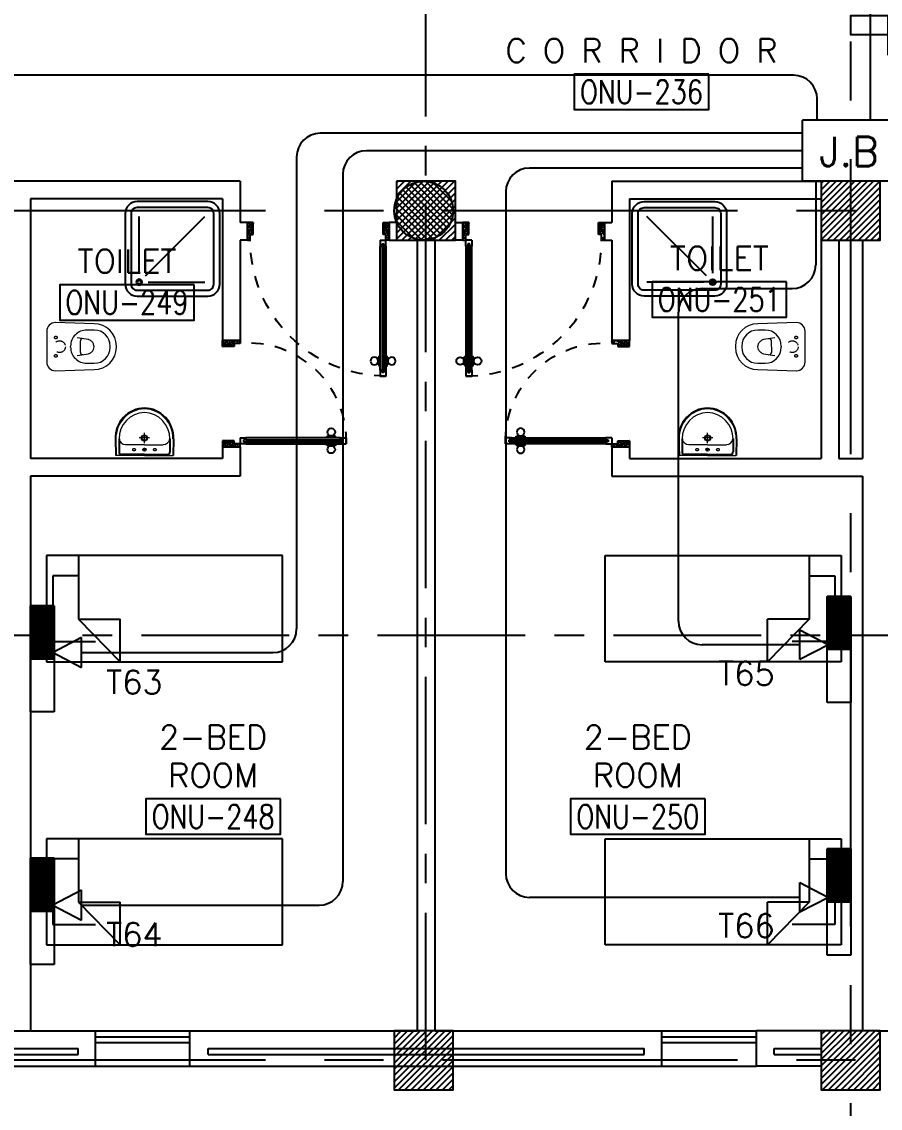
# Model space of a CAD drawing. Extents: x -0.3 to 92.6, y -1.1 to 78.4.
# Drawn here: x 25.86 to 33.13, y 5.34 to 14.55 of the extents above; entities that cross this region are included whole.
import ezdxf
from ezdxf.enums import TextEntityAlignment as Align

# ---------------------------------------------------------------- set-up
doc = ezdxf.new("R2010")
doc.units = 0
doc.header["$MEASUREMENT"] = 0
for name, pattern in [('CENTER', [2, 1.25, -0.25, 0.25, -0.25]), ('CENTERX2', [4, 2.5, -0.5, 0.5, -0.5]), ('DASHED', [0.75, 0.5, -0.25]), ('HIDDEN', [0.375, 0.25, -0.125]), ('HIDDEN2', [0.1875, 0.125, -0.0625])]:
    doc.linetypes.add(name, pattern=pattern)
doc.layers.get('0').update_dxf_attribs({"color": 11, "linetype": 'CONTINUOUS'})
for name, color, linetype in [('AXES', 11, 'CENTERX2'), ('AXES1', 11, 'CENTER'), ('COL', 11, 'CONTINUOUS'), ('DOOR', 11, 'CONTINUOUS'), ('E-TEL', 4, 'CONTINUOUS'), ('E-TEXT', 2, 'CONTINUOUS'), ('E-WIRE', 4, 'CONTINUOUS'), ('FIX', 11, 'CONTINUOUS'), ('FUR', 11, 'CONTINUOUS'), ('HAT', 11, 'CONTINUOUS'), ('INSUL', 11, 'CONTINUOUS'), ('RM-BOX', 11, 'CONTINUOUS'), ('RM-NAME', 11, 'CONTINUOUS'), ('RM-NO', 11, 'CONTINUOUS'), ('WALL', 11, 'CONTINUOUS'), ('WIN', 11, 'CONTINUOUS')]:
    doc.layers.add(name, color=color, linetype=linetype)
doc.styles.add('ROMANS', font='ROMANS.shx', dxfattribs={"width": 0.6})
doc.styles.get("Standard").update_dxf_attribs({"font": 'TXT.shx'})

# ---------------------------------------------------------------- blocks, each defined once
blk = doc.blocks.new('*X116')
at = {"color": 0}
for p, q in [((84179.2, 10675.5), (84664.7, 11161)), ((84179.2, 10728.5), (84611.7, 11161)), ((84179.2, 10781.5), (84558.7, 11161)), ((84179.2, 10834.6), (84505.7, 11161)), ((84179.2, 10887.6), (84452.6, 11161)), ((84179.2, 10940.6), (84399.6, 11161)), ((84179.2, 10993.7), (84346.6, 11161)), ((84179.2, 11046.7), (84293.5, 11161)), ((84179.2, 11099.7), (84240.5, 11161)), ((84179.2, 11152.8), (84187.5, 11161)), ((84217.8, 10661), (84679.2, 11122.4)), ((84270.8, 10661), (84679.2, 11069.4)), ((84323.8, 10661), (84679.2, 11016.4)), ((84376.9, 10661), (84679.2, 10963.3)), ((84429.9, 10661), (84679.2, 10910.3)), ((84482.9, 10661), (84679.2, 10857.3)), ((84536, 10661), (84679.2, 10804.2)), ((84589, 10661), (84679.2, 10751.2)), ((84642, 10661), (84679.2, 10698.2))]:
    blk.add_line(p, q, dxfattribs=at)
blk = doc.blocks.new('COL50')
at = {"layer": 'COL'}
blk.add_lwpolyline([(-250, 250), (-250, -250), (250, -250), (250, 250)], close=True, dxfattribs=at)
blk = doc.blocks.new('LAV1')
at = {"layer": 'FIX', "linetype": 'ByBlock', "ltscale": 0.3}
for p, q in [((-280, 210), (-275, 50)), ((-245, 210), (-245, 85)), ((245, 210), (245, 85)), ((280, 210), (275, 50)), ((0, 60), (-220, 60)), ((0, 60), (220, 60))]:
    blk.add_line(p, q, dxfattribs=at)
at = {"layer": 'FIX', "linetype": 'Continuous', "lineweight": 20}
for p, q in [((-275, 210), (-275, 50)), ((275, 210), (275, 50)), ((0, 155), (-181, 155)), ((0, 155), (181, 155)), ((0, 50), (-275, 50)), ((0, 50), (-252, 50)), ((0, 50), (275, 50)), ((0, 50), (252, 50))]:
    blk.add_line(p, q, dxfattribs=at)
at = {"layer": 'FIX', "linetype": 'DASHED', "lineweight": 20, "ltscale": 0.05}
for p, q in [((50, 220), (-50, 220)), ((0, 170), (0, 270)), ((0, 170), (0, 270))]:
    blk.add_line(p, q, dxfattribs=at)
at = {"layer": 'FIX', "lineweight": 20}
for p, q in [((16, 107), (-15, 107)), ((0, 92), (0, 123))]:
    blk.add_line(p, q, dxfattribs=at)
for centre, radius in [((0, 220), 29.5), ((0, 220), 22.5), ((0, 107), 15.5)]:
    blk.add_circle(centre, radius, dxfattribs=at)
at = {"layer": 'FIX', "linetype": 'HIDDEN', "lineweight": 20, "ltscale": 0.05}
for centre in [(-100, 107), (100, 107)]:
    blk.add_circle(centre, 12.4, dxfattribs=at)
at = {"layer": 'FIX', "linetype": 'ByBlock', "ltscale": 0.3}
for centre, radius, start, end in [((7, 220), 287, 91.3776, 182.0064), ((-7, 220), 287, 357.9936, 88.6224), ((-220, 85), 24.9, 179.7021, 269.9486), ((220, 85), 24.9, 270.0514, 0.2979)]:
    blk.add_arc(centre, radius, start, end, dxfattribs=at)
at = {"layer": 'FIX', "linetype": 'Continuous', "lineweight": 20}
for centre, radius, start, end in [((8, 217), 283, 91.6988, 181.351), ((8, 212), 253, 91.7328, 180.4884), ((-8, 217), 283, 358.649, 88.3012), ((-8, 212), 253, 359.5116, 88.2672), ((-179, 222), 66.9, 190.2006, 268.0786), ((179, 222), 66.9, 271.9214, 349.7994)]:
    blk.add_arc(centre, radius, start, end, dxfattribs=at)
blk = doc.blocks.new('WC1')
at = {"layer": 'FIX', "lineweight": 20}
for p, q in [((-210, 203.8), (-538, 193.8)), ((-475, 140.8), (-538, 140.8)), ((-137, 0), (-137, 130.8)), ((-727, 4.8), (-727, -4.8)), ((-674, 4.8), (-674, -4.8)), ((-533.7, 24.2), (-539.5, 0)), ((-539.5, 0), (-533.7, -24.2)), ((-394.8, 75.7), (-490.4, 60.1)), ((-339, 4.8), (-339, -4.8)), ((-137, -130.8), (-137, 0)), ((-490.4, -60.1), (-394.8, -75.7)), ((-538, -140.8), (-475, -140.8)), ((-538, -193.8), (-210, -203.8)), ((-213.2, -203.8), (-210, -203.8))]:
    blk.add_line(p, q, dxfattribs=at)
at = {"layer": 'FIX', "linetype": 'Continuous', "lineweight": 20}
blk.add_line((-420.1, -47.3), (-420.4, 44.6), dxfattribs=at)
at = {"layer": 'FIX', "linetype": 'HIDDEN2', "lineweight": 20, "ltscale": 0.3}
blk.add_circle((-245, 0), 49.8, dxfattribs=at)
at = {"layer": 'FIX', "linetype": 'HIDDEN', "lineweight": 20, "ltscale": 0.05}
for centre in [(-213.2, 77.5), (-213.2, -77.5)]:
    blk.add_circle(centre, 11.6, dxfattribs=at)
at = {"layer": 'FIX', "lineweight": 20}
for centre, radius, start, end in [((-538, 4.8), 189, 90, 180), ((-210, 130.8), 73, 360, 90), ((-538, 4.8), 136, 90, 180), ((-475, 4.8), 136, 360, 90), ((-473, -6.9), 68.2, 128.92417, 152.84682), ((-464.4, -17.6), 82, 108.49595, 128.92417), ((-538, -4.8), 189, 180, 270), ((-538, -4.8), 136, 180, 270), ((-473, 6.9), 68.2, 207.15318, 231.07583), ((-464.4, 17.6), 82, 231.07583, 251.50405), ((-475, -4.8), 136, 270, 0), ((-210, -130.8), 73, 270, 0)]:
    blk.add_arc(centre, radius, start, end, dxfattribs=at)
at = {"layer": 'FIX', "linetype": 'Continuous', "lineweight": 20}
for centre, start, end in [((-442.7, 45.5), 357.66621, 91.61215), ((-442.4, -45.6), 268.38785, 2.33379)]:
    blk.add_arc(centre, 22.3, start, end, dxfattribs=at)
blk = doc.blocks.new('SHR1')
at = {"layer": 'FIX'}
for p, q in [((-195.7, 195.7), (-700, 700)), ((-142.7, 217.7), (-142.7, 700)), ((-217.7, 142.7), (-700, 142.7))]:
    blk.add_line(p, q, dxfattribs=at)
for points in [[(-825, 125), (-825, 725, -0.414214), (-725, 825), (-125, 825, -0.414214), (-25, 725), (-25, 125, -0.414214), (-125, 25), (-725, 25, -0.414214)], [(-775, 125), (-775, 725, -0.414214), (-725, 775), (-125, 775, -0.414214), (-75, 725), (-75, 125, -0.414214), (-125, 75), (-725, 75, -0.414214)]]:
    blk.add_lwpolyline(points, format="xyb", close=True, dxfattribs=at)
for radius in [25, 15]:
    blk.add_circle((-142.7, 142.7), radius, dxfattribs=at)
blk = doc.blocks.new('DOOR100')
at = {"layer": 'DOOR', "color": 0, "linetype": 'ByBlock'}
for p, q in [((-76.1, 1251.1), (-76.1, 1301.1)), ((-76.1, 1301.1), (-26.1, 1301.1)), ((-26.1, 1301.1), (-76.1, 1301.1)), ((-26.1, 1251.1), (-26.1, 1301.1)), ((-92.3, 1206.1), (-92.3, 1141.3)), ((-83.3, 1206.1), (-92.3, 1206.1)), ((-83.3, 1128.7), (-83.3, 1218.7)), ((-76.1, 1218.7), (-83.3, 1218.7)), ((-83.3, 1206.1), (-83.3, 1141.3)), ((-59.1, 1251.1), (-76.1, 1251.1)), ((-59.1, 1251.1), (-59.1, 1271.1)), ((-43.1, 1271.1), (-59.1, 1271.1)), ((-43.1, 1251.1), (-43.1, 1271.1)), ((-26.1, 1251.1), (-43.1, 1251.1)), ((-26.1, 1218.7), (-18.9, 1218.7)), ((-18.9, 1128.7), (-18.9, 1218.7)), ((-18.9, 1206.1), (-18.9, 1141.3)), ((-18.9, 1206.1), (-9.9, 1206.1)), ((-9.9, 1206.1), (-9.9, 1141.3)), ((-83.3, 1141.3), (-92.3, 1141.3)), ((-76.1, 1128.7), (-83.3, 1128.7)), ((-26.1, 1128.7), (-18.9, 1128.7)), ((-18.9, 1141.3), (-9.9, 1141.3)), ((-76.1, 200), (-59.1, 200)), ((-76.1, 150), (-76.1, 200)), ((-59.1, 200), (-59.1, 180)), ((-43.1, 200), (-26.1, 200)), ((-43.1, 180), (-43.1, 200)), ((-26.1, 200), (-26.1, 150)), ((-1201.1, 0), (-1201.1, 150)), ((-1201.1, 150), (-1176.1, 150)), ((-1201.1, 150), (-1201.1, 0)), ((-1176.1, 150), (-1176.1, 100)), ((-1176.1, 100), (-1151.1, 100)), ((-1151.1, 100), (-1151.1, 0)), ((-76.1, 150), (-26.1, 150)), ((-59.1, 180), (-43.1, 180)), ((-51.1, 100), (-51.1, 0)), ((-26.1, 100), (-51.1, 100)), ((-1.1, 150), (-26.1, 150)), ((-26.1, 150), (-26.1, 100)), ((-1.1, 150), (-1.1, 0)), ((-1151.1, 0), (-1201.1, 0)), ((-51.1, 0), (-1.1, 0))]:
    blk.add_line(p, q, dxfattribs=at)
at = {"layer": 'DOOR', "linetype": 'ByBlock'}
for p, q in [((-76.1, 1251.1), (-76.1, 200)), ((-59.1, 200), (-59.1, 1251.1)), ((-43.1, 200), (-43.1, 1251.1)), ((-26.1, 200), (-26.1, 1251.1))]:
    blk.add_line(p, q, dxfattribs=at)
at = {"layer": 'DOOR', "color": 9, "linetype": 'ByBlock'}
for p, q in [((-1151.1, 0), (-1201.1, 113.7)), ((-1151.1, 0), (-1164.4, 100)), ((-51.1, 0), (-1.1, 113.7)), ((-51.1, 0), (-37.7, 100)), ((-1151.1, 0), (-1201.1, 40.1)), ((-51.1, 0), (-1.1, 40.1))]:
    blk.add_line(p, q, dxfattribs=at)
at = {"layer": 'DOOR', "color": 0, "linetype": 'ByBlock'}
for centre in [(-124.6, 1173.7), (22.5, 1173.7)]:
    blk.add_circle(centre, 32.4, dxfattribs=at)
at = {"layer": 'DOOR', "linetype": 'HIDDEN', "ltscale": 0.5}
blk.add_arc((-26.8, 151.9), 1149.2, 89.96096, 180.09315, dxfattribs=at)
at = {"layer": 'DOOR', "color": 9, "linetype": 'ByBlock'}
for centre, radius, start, end in [((-1151.1, 0), 154.4, 103.71423, 108.89471), ((-1151.1, 0), 134.4, 100.71998, 111.84015), ((-1151.1, 0), 94.4, 90, 121.98181), ((-51.1, 0), 94.4, 58.01819, 90), ((-51.1, 0), 134.4, 68.15985, 79.28002), ((-51.1, 0), 114.4, 64.08384, 77.37743), ((-51.1, 0), 154.4, 71.10529, 76.28577), ((-1151.1, 0), 74.4, 90, 132.22357), ((-1151.1, 0), 54.4, 90, 156.79262), ((-1151.1, 0), 34.4, 90, 180), ((-1151.1, 0), 14.4, 90, 180), ((-51.1, 0), 74.4, 47.77643, 90), ((-51.1, 0), 54.4, 23.20738, 90), ((-51.1, 0), 34.4, 0, 90), ((-51.1, 0), 14.4, 0, 90)]:
    blk.add_arc(centre, radius, start, end, dxfattribs=at)
blk = doc.blocks.new('*X55')
at = {"color": 0}
for p, q in [((73379.2, 125457.6), (73871.3, 125949.7)), ((73379.2, 125510.7), (73818.3, 125949.7)), ((73379.2, 125563.7), (73765.3, 125949.7)), ((73379.2, 125616.7), (73712.2, 125949.7)), ((73379.2, 125669.8), (73659.2, 125949.7)), ((73379.2, 125722.8), (73606.2, 125949.7)), ((73379.2, 125775.8), (73553.1, 125949.7)), ((73379.2, 125828.9), (73500.1, 125949.7)), ((73379.2, 125881.9), (73447.1, 125949.7)), ((73379.2, 125934.9), (73394, 125949.7)), ((73424.4, 125449.7), (73879.2, 125904.6)), ((73477.4, 125449.7), (73879.2, 125851.6)), ((73530.4, 125449.7), (73879.2, 125798.5)), ((73583.5, 125449.7), (73879.2, 125745.5)), ((73636.5, 125449.7), (73879.2, 125692.5)), ((73689.5, 125449.7), (73879.2, 125639.4)), ((73742.6, 125449.7), (73879.2, 125586.4)), ((73795.6, 125449.7), (73879.2, 125533.4)), ((73848.6, 125449.7), (73879.2, 125480.3))]:
    blk.add_line(p, q, dxfattribs=at)
blk = doc.blocks.new('RM1')
at = {"layer": 'RM-BOX'}
blk.add_lwpolyline([(569.9, -200), (-569.9, -200), (-569.9, -500), (569.9, -500)], close=True, dxfattribs=at)
at = {"layer": 'RM-NAME', "style": 'ROMANS'}
for tag, p in [('ROOMNAME1', (0, 323.8)), ('ROOMNAME2', (0, 0))]:
    blk.add_attdef(tag, text='', height=200, dxfattribs=at).set_placement(p, align=Align.MIDDLE)
at = {"layer": 'RM-NO', "style": 'ROMANS', "width": 0.8}
blk.add_attdef('ROOMNO', text='', height=200, dxfattribs=at).set_placement((0, -350), align=Align.MIDDLE)
blk = doc.blocks.new('DOOR90')
at = {"layer": 'DOOR', "linetype": 'ByBlock'}
for p, q in [((0, 0), (-150, 0)), ((-200, -25), (-1000, -25)), ((-200, -42), (-1000, -42)), ((-200, -58), (-1000, -58)), ((-1000, -75), (-200, -75))]:
    blk.add_line(p, q, dxfattribs=at)
at = {"layer": 'DOOR', "color": 0, "linetype": 'ByBlock'}
for p, q in [((-150, 0), (-150, -25)), ((-150, 0), (0, 0)), ((0, -50), (0, 0)), ((-1050, -25), (-1050, -75)), ((-1050, -75), (-1050, -25)), ((-1000, -25), (-1050, -25)), ((-1000, -75), (-1050, -75)), ((-1020, -42), (-1020, -58)), ((-1000, -42), (-1020, -42)), ((-1000, -58), (-1020, -58)), ((-1000, -25), (-1000, -42)), ((-1000, -58), (-1000, -75)), ((-967.6, -25), (-967.6, -17.8)), ((-877.6, -17.8), (-967.6, -17.8)), ((-967.6, -75), (-967.6, -82.2)), ((-877.6, -82.2), (-967.6, -82.2)), ((-955, -17.8), (-955, -8.8)), ((-955, -8.8), (-890.2, -8.8)), ((-955, -17.8), (-890.2, -17.8)), ((-955, -82.2), (-955, -91.2)), ((-955, -82.2), (-890.2, -82.2)), ((-955, -91.2), (-890.2, -91.2)), ((-890.2, -17.8), (-890.2, -8.8)), ((-890.2, -82.2), (-890.2, -91.2)), ((-877.6, -25), (-877.6, -17.8)), ((-877.6, -75), (-877.6, -82.2)), ((-200, -42), (-200, -25)), ((-200, -25), (-150, -25)), ((-180, -42), (-200, -42)), ((-200, -75), (-200, -58)), ((-200, -58), (-180, -58)), ((-150, -75), (-200, -75)), ((-180, -58), (-180, -42)), ((-150, -75), (-150, -25)), ((-150, -25), (-100, -25)), ((-100, -25), (-100, -50)), ((-100, -50), (0, -50)), ((-150, -900), (-150, -875)), ((-150, -875), (-100, -875)), ((0, -900), (-150, -900)), ((-150, -900), (0, -900)), ((-100, -850), (0, -850)), ((-100, -875), (-100, -850)), ((0, -850), (0, -900))]:
    blk.add_line(p, q, dxfattribs=at)
at = {"layer": 'DOOR', "color": 9, "linetype": 'ByBlock'}
for p, q in [((0, -50), (-113.7, 0)), ((0, -50), (-40.1, 0)), ((0, -50), (-100, -36.6)), ((0, -850), (-113.7, -900)), ((0, -850), (-100, -863.4)), ((0, -850), (-40.1, -900))]:
    blk.add_line(p, q, dxfattribs=at)
at = {"layer": 'DOOR', "color": 0, "linetype": 'ByBlock'}
for centre in [(-922.6, 23.5), (-922.6, -123.5)]:
    blk.add_circle(centre, 32.4, dxfattribs=at)
at = {"layer": 'DOOR', "color": 9, "linetype": 'ByBlock'}
for centre, radius, start, end in [((0, -50), 74.4, 137.77643, 180), ((0, -50), 54.4, 113.20738, 180), ((0, -50), 154.4, 161.10529, 166.28577), ((0, -50), 134.4, 158.15985, 169.28002), ((0, -50), 114.4, 154.08384, 167.37743), ((0, -50), 94.4, 148.01819, 180), ((0, -50), 34.4, 90, 180), ((0, -50), 14.4, 90, 180), ((0, -850), 154.4, 193.71423, 198.89471), ((0, -850), 134.4, 190.71998, 201.84015), ((0, -850), 94.4, 180, 211.98181), ((0, -850), 74.4, 180, 222.22357), ((0, -850), 54.4, 180, 246.79262), ((0, -850), 34.4, 180, 270), ((0, -850), 14.4, 180, 270)]:
    blk.add_arc(centre, radius, start, end, dxfattribs=at)
at = {"layer": 'DOOR', "linetype": 'HIDDEN', "ltscale": 0.5}
blk.add_arc((-222.2, -50), 828.2, 178.27012, 275.00304, dxfattribs=at)
blk = doc.blocks.new('AH20A')
at = {"layer": 'FUR'}
for p, q in [((0, 0.5), (0, -0.5)), ((1, 0.5), (0, 0.5)), ((0.1358, 0.5), (0.1358, -0.0987)), ((1, -0.5), (1, 0.5)), ((0.1358, 0.3112), (0.0277, 0.3112)), ((0.0277, 0.3112), (0.0277, -0.3087)), ((0.1358, -0.0987), (0.3125, -0.5)), ((0.1358, -0.0987), (0.3125, -0.0987)), ((0.3125, -0.5), (0.3125, -0.0987)), ((0.0277, -0.3087), (0.2076, -0.3087)), ((0, -0.5), (1, -0.5))]:
    blk.add_line(p, q, dxfattribs=at)
blk = doc.blocks.new('*X34')
at = {"color": 0}
for p, q in [((203885.6, 125449.7), (204385.6, 125949.7)), ((203888.6, 125505.8), (204332.5, 125949.7)), ((203888.6, 125558.8), (204279.5, 125949.7)), ((203888.6, 125611.8), (204226.5, 125949.7)), ((203888.6, 125664.9), (204173.4, 125949.7)), ((203888.6, 125717.9), (204120.4, 125949.7)), ((203888.6, 125770.9), (204067.4, 125949.7)), ((203888.6, 125824), (204014.3, 125949.7)), ((203888.6, 125877), (203961.3, 125949.7)), ((203888.6, 125930), (203908.3, 125949.7)), ((203938.6, 125449.7), (204388.6, 125899.7)), ((203991.6, 125449.7), (204388.6, 125846.7)), ((204044.7, 125449.7), (204388.6, 125793.6)), ((204097.7, 125449.7), (204388.6, 125740.6)), ((204150.7, 125449.7), (204388.6, 125687.6)), ((204203.8, 125449.7), (204388.6, 125634.5)), ((204256.8, 125449.7), (204388.6, 125581.5)), ((204309.8, 125449.7), (204388.6, 125528.5)), ((204362.9, 125449.7), (204388.6, 125475.4))]:
    blk.add_line(p, q, dxfattribs=at)
blk = doc.blocks.new('*X35')
at = {"color": 0}
for p, q in [((203888.6, 118293.3), (204345, 118749.7)), ((203888.6, 118346.3), (204292, 118749.7)), ((203888.6, 118399.3), (204238.9, 118749.7)), ((203888.6, 118452.4), (204185.9, 118749.7)), ((203888.6, 118505.4), (204132.9, 118749.7)), ((203888.6, 118558.4), (204079.8, 118749.7)), ((203888.6, 118611.5), (204026.8, 118749.7)), ((203888.6, 118664.5), (203973.8, 118749.7)), ((203888.6, 118717.5), (203920.7, 118749.7)), ((203898, 118249.7), (204388.6, 118740.2)), ((203951.1, 118249.7), (204388.6, 118687.2)), ((204004.1, 118249.7), (204388.6, 118634.2)), ((204057.1, 118249.7), (204388.6, 118581.1)), ((204110.2, 118249.7), (204388.6, 118528.1)), ((204163.2, 118249.7), (204388.6, 118475.1)), ((204216.2, 118249.7), (204388.6, 118422)), ((204269.3, 118249.7), (204388.6, 118369)), ((204322.3, 118249.7), (204388.6, 118316)), ((204375.3, 118249.7), (204388.6, 118262.9))]:
    blk.add_line(p, q, dxfattribs=at)

msp = doc.modelspace()

# ---------------------------------------------------------------- hatches: boundary and pattern name
at = {"layer": 'HAT'}
h = msp.add_hatch(dxfattribs=at)
h.set_pattern_fill('ANSI31', color=256, scale=0.3, style=0)
h.set_pattern_definition([(135, (90.503055, -30.684444), (0.026516504, 0.026516504), [])])
h.paths.add_polyline_path([(29.5128, 12.95), (29.2628, 12.95), (29.2628, 13.2, -0.414214)])
h.paths.add_polyline_path([(29.2628, 13.2), (29.2628, 12.95), (29.0128, 12.95, -0.414214)])
h.paths.add_polyline_path([(29.0128, 12.95), (29.2628, 12.95), (29.2628, 12.7, -0.414214)])
h.paths.add_polyline_path([(29.2628, 12.95), (29.5128, 12.95, -0.414214), (29.2628, 12.7)])

# ---------------------------------------------------------------- linework, layer by layer
at = {"layer": 'AXES'}
for p, q in [((32.8817, -1.1143), (32.8817, 77.6984)), ((91.9217, 12.95), (23.8817, 12.95)), ((91.9217, 5.75), (23.8817, 5.75))]:
    msp.add_line(p, q, dxfattribs=at)
at = {"layer": 'AXES1'}
for p, q in [((29.2817, 5.75), (29.2817, 64.57)), ((82.1217, 9.35), (21.4817, 9.35))]:
    msp.add_line(p, q, dxfattribs=at)
at = {"layer": 'COL'}
msp.add_lwpolyline([(32.6317, 6.0001), (32.6317, 5.5001), (33.1317, 5.5001), (33.1317, 6.0001)], close=True, dxfattribs=at)
at = {"layer": 'E-TEL', "color": 4}
for p, q in [((33.2401, 13.7179), (32.474, 13.7179)), ((32.474, 13.2), (32.474, 13.7179)), ((33.2401, 13.2), (32.474, 13.2)), ((32.6823, 8.7816), (32.6823, 9.6816)), ((32.8777, 9.6816), (32.6823, 9.2626)), ((32.8639, 9.6816), (32.6823, 9.2922)), ((32.8501, 9.6816), (32.6823, 9.3218)), ((32.8363, 9.6816), (32.6823, 9.3514)), ((32.8225, 9.6816), (32.6823, 9.3809)), ((32.8087, 9.6816), (32.6823, 9.4105)), ((32.7949, 9.6816), (32.6823, 9.4401)), ((32.7811, 9.6816), (32.6823, 9.4697)), ((32.7673, 9.6816), (32.6823, 9.4992)), ((32.7535, 9.6816), (32.6823, 9.5288)), ((32.7397, 9.6816), (32.6823, 9.5584)), ((32.726, 9.6816), (32.6823, 9.588)), ((32.7122, 9.6816), (32.6823, 9.6176)), ((32.6984, 9.6816), (32.6823, 9.6471)), ((32.6846, 9.6816), (32.6823, 9.6767)), ((32.8817, 9.6816), (32.6823, 9.6816)), ((32.8817, 9.6816), (32.8817, 8.7816)), ((26.1303, 9.602), (25.931, 9.602)), ((25.931, 8.702), (25.931, 9.602)), ((26.1263, 9.602), (25.931, 9.183)), ((26.1125, 9.602), (25.931, 9.2126)), ((26.0988, 9.602), (25.931, 9.2421)), ((26.085, 9.602), (25.931, 9.2717)), ((26.0712, 9.602), (25.931, 9.3013)), ((26.0574, 9.602), (25.931, 9.3309)), ((26.0436, 9.602), (25.931, 9.3604)), ((26.0298, 9.602), (25.931, 9.39)), ((26.016, 9.602), (25.931, 9.4196)), ((26.0022, 9.602), (25.931, 9.4492)), ((25.9884, 9.602), (25.931, 9.4788)), ((25.9746, 9.602), (25.931, 9.5083)), ((25.9608, 9.602), (25.931, 9.5379)), ((25.947, 9.602), (25.931, 9.5675)), ((25.931, 8.702), (25.931, 9.602)), ((25.947, 9.602), (25.931, 9.5675)), ((26.1303, 9.602), (25.931, 9.602)), ((26.1263, 9.602), (25.931, 9.183)), ((26.1125, 9.602), (25.931, 9.2126)), ((26.0988, 9.602), (25.931, 9.2421)), ((26.085, 9.602), (25.931, 9.2717)), ((26.0712, 9.602), (25.931, 9.3013)), ((26.0574, 9.602), (25.931, 9.3309)), ((26.0436, 9.602), (25.931, 9.3604)), ((26.0298, 9.602), (25.931, 9.39)), ((26.016, 9.602), (25.931, 9.4196)), ((26.0022, 9.602), (25.931, 9.4492)), ((25.9884, 9.602), (25.931, 9.4788)), ((25.9746, 9.602), (25.931, 9.5083)), ((25.9608, 9.602), (25.931, 9.5379)), ((25.9332, 9.6019), (25.931, 9.5971)), ((25.9332, 9.6019), (25.931, 9.5971)), ((26.1303, 9.5809), (25.931, 9.1534)), ((26.1303, 9.5809), (25.931, 9.1534)), ((26.1303, 9.602), (26.1303, 8.702)), ((26.1303, 9.602), (26.1303, 8.702)), ((32.8817, 9.6606), (32.6823, 9.233)), ((32.8817, 9.631), (32.6949, 9.2305)), ((32.8817, 9.6014), (32.7087, 9.2305)), ((26.1303, 9.5513), (25.9436, 9.1508)), ((26.1303, 9.5513), (25.9436, 9.1508)), ((26.1303, 9.5218), (25.9574, 9.1508)), ((26.1303, 9.5218), (25.9574, 9.1508)), ((26.1303, 9.4922), (25.9711, 9.1508)), ((26.1303, 9.4922), (25.9711, 9.1508)), ((32.8817, 9.5718), (32.7225, 9.2305)), ((32.8817, 9.5423), (32.7363, 9.2305)), ((32.8817, 9.5127), (32.7501, 9.2305)), ((26.1303, 9.4626), (25.9849, 9.1508)), ((26.1303, 9.4626), (25.9849, 9.1508)), ((26.1303, 9.433), (25.9987, 9.1508)), ((26.1303, 9.433), (25.9987, 9.1508)), ((26.1303, 9.4035), (26.0125, 9.1508)), ((26.1303, 9.4035), (26.0125, 9.1508)), ((32.4505, 9.3984), (32.6927, 9.2721)), ((32.4505, 9.1459), (32.4505, 9.3984)), ((32.8817, 9.4831), (32.7638, 9.2305)), ((32.8817, 9.4535), (32.7776, 9.2305)), ((32.8817, 9.4239), (32.7914, 9.2305)), ((32.8817, 9.3944), (32.8052, 9.2305)), ((26.1303, 9.3739), (26.0263, 9.1508)), ((26.1303, 9.3739), (26.0263, 9.1508)), ((26.1303, 9.3443), (26.0401, 9.1508)), ((26.1303, 9.3443), (26.0401, 9.1508)), ((26.1303, 9.3147), (26.0539, 9.1508)), ((26.1303, 9.3147), (26.0539, 9.1508)), ((26.3635, 9.3321), (26.1213, 9.2058)), ((26.3635, 9.3321), (26.1213, 9.2058)), ((26.3635, 9.0795), (26.3635, 9.3321)), ((26.3635, 9.0795), (26.3635, 9.3321)), ((32.8817, 9.3648), (32.819, 9.2305)), ((32.8817, 9.3352), (32.8328, 9.2305)), ((32.8817, 9.3056), (32.8466, 9.2305)), ((26.1303, 9.2851), (26.0677, 9.1508)), ((26.1303, 9.2851), (26.0677, 9.1508)), ((26.1303, 9.2556), (26.0815, 9.1508)), ((26.1303, 9.2556), (26.0815, 9.1508)), ((26.1303, 9.226), (26.0953, 9.1508)), ((26.1303, 9.226), (26.0953, 9.1508)), ((32.6927, 9.2721), (32.4505, 9.1459)), ((32.8817, 9.2305), (32.6823, 9.2305)), ((32.8817, 9.2761), (32.8604, 9.2305)), ((32.8817, 9.2465), (32.8742, 9.2305)), ((26.1303, 9.1508), (25.931, 9.1508)), ((26.1303, 9.1508), (25.931, 9.1508)), ((26.1303, 9.1964), (26.1091, 9.1508)), ((26.1303, 9.1964), (26.1091, 9.1508)), ((26.1213, 9.2058), (26.3635, 9.0795)), ((26.1213, 9.2058), (26.3635, 9.0795)), ((26.1303, 9.1668), (26.1229, 9.1508)), ((26.1303, 9.1668), (26.1229, 9.1508)), ((32.8817, 8.7816), (32.6823, 8.7816)), ((26.1303, 8.702), (25.931, 8.702)), ((26.1303, 8.702), (25.931, 8.702)), ((25.9317, 6.562), (25.9317, 7.462)), ((26.127, 7.462), (25.9317, 7.043)), ((26.1132, 7.462), (25.9317, 7.0726)), ((26.0994, 7.462), (25.9317, 7.1021)), ((26.0856, 7.462), (25.9317, 7.1317)), ((26.0719, 7.462), (25.9317, 7.1613)), ((26.0581, 7.462), (25.9317, 7.1909)), ((26.0443, 7.462), (25.9317, 7.2204)), ((26.0305, 7.462), (25.9317, 7.25)), ((26.0167, 7.462), (25.9317, 7.2796)), ((26.0029, 7.462), (25.9317, 7.3092)), ((25.9891, 7.462), (25.9317, 7.3388)), ((25.9753, 7.462), (25.9317, 7.3683)), ((25.9615, 7.462), (25.9317, 7.3979)), ((25.9477, 7.462), (25.9317, 7.4275)), ((26.131, 7.462), (25.9317, 7.462)), ((25.9615, 7.462), (25.9317, 7.3979)), ((25.9477, 7.462), (25.9317, 7.4275)), ((26.131, 7.462), (25.9317, 7.462)), ((25.9317, 6.562), (25.9317, 7.462)), ((26.127, 7.462), (25.9317, 7.043)), ((26.1132, 7.462), (25.9317, 7.0726)), ((26.0994, 7.462), (25.9317, 7.1021)), ((26.0856, 7.462), (25.9317, 7.1317)), ((26.0719, 7.462), (25.9317, 7.1613)), ((26.0581, 7.462), (25.9317, 7.1909)), ((26.0443, 7.462), (25.9317, 7.2204)), ((26.0305, 7.462), (25.9317, 7.25)), ((26.0167, 7.462), (25.9317, 7.2796)), ((26.0029, 7.462), (25.9317, 7.3092)), ((25.9891, 7.462), (25.9317, 7.3388)), ((25.9753, 7.462), (25.9317, 7.3683)), ((25.9339, 7.4619), (25.9317, 7.4571)), ((25.9339, 7.4619), (25.9317, 7.4571)), ((26.131, 7.462), (26.131, 6.562)), ((26.131, 7.462), (26.131, 6.562)), ((32.683, 6.6416), (32.683, 7.5416)), ((32.8784, 7.5416), (32.683, 7.1226)), ((32.8646, 7.5416), (32.683, 7.1522)), ((32.8508, 7.5416), (32.683, 7.1818)), ((32.837, 7.5416), (32.683, 7.2114)), ((32.8232, 7.5416), (32.683, 7.2409)), ((32.8094, 7.5416), (32.683, 7.2705)), ((32.7956, 7.5416), (32.683, 7.3001)), ((32.7818, 7.5416), (32.683, 7.3297)), ((32.768, 7.5416), (32.683, 7.3592)), ((32.7542, 7.5416), (32.683, 7.3888)), ((32.7404, 7.5416), (32.683, 7.4184)), ((32.7266, 7.5416), (32.683, 7.448)), ((32.7128, 7.5416), (32.683, 7.4776)), ((32.6991, 7.5416), (32.683, 7.5071)), ((32.6852, 7.5416), (32.683, 7.5367)), ((32.8823, 7.5416), (32.683, 7.5416)), ((32.8823, 7.5206), (32.683, 7.093)), ((32.8823, 7.491), (32.6956, 7.0905)), ((32.8823, 7.4614), (32.7094, 7.0905)), ((32.8823, 7.5416), (32.8823, 6.6416)), ((26.131, 7.4409), (25.9317, 7.0134)), ((26.131, 7.4409), (25.9317, 7.0134)), ((26.131, 7.4113), (25.9442, 7.0108)), ((26.131, 7.4113), (25.9442, 7.0108)), ((26.131, 7.3818), (25.958, 7.0108)), ((26.131, 7.3818), (25.958, 7.0108)), ((32.8823, 7.4318), (32.7232, 7.0905)), ((32.8823, 7.4023), (32.7369, 7.0905)), ((32.8823, 7.3727), (32.7507, 7.0905)), ((26.131, 7.3522), (25.9718, 7.0108)), ((26.131, 7.3522), (25.9718, 7.0108)), ((26.131, 7.3226), (25.9856, 7.0108)), ((26.131, 7.3226), (25.9856, 7.0108)), ((26.131, 7.293), (25.9994, 7.0108)), ((26.131, 7.293), (25.9994, 7.0108)), ((32.8823, 7.3431), (32.7645, 7.0905)), ((32.8823, 7.3135), (32.7783, 7.0905)), ((32.8823, 7.2839), (32.7921, 7.0905)), ((26.131, 7.2635), (26.0132, 7.0108)), ((26.131, 7.2635), (26.0132, 7.0108)), ((26.131, 7.2339), (26.027, 7.0108)), ((26.131, 7.2339), (26.027, 7.0108)), ((26.131, 7.2043), (26.0408, 7.0108)), ((26.131, 7.2043), (26.0408, 7.0108)), ((26.3628, 7.1909), (26.1206, 7.0647)), ((26.3628, 7.1909), (26.1206, 7.0647)), ((26.3628, 6.9384), (26.3628, 7.1909)), ((26.3628, 6.9384), (26.3628, 7.1909)), ((32.4512, 7.2573), (32.6934, 7.131)), ((32.4512, 7.0047), (32.4512, 7.2573)), ((32.8823, 7.2544), (32.8059, 7.0905)), ((32.8823, 7.2248), (32.8197, 7.0905)), ((32.8823, 7.1952), (32.8335, 7.0905)), ((26.131, 7.1747), (26.0546, 7.0108)), ((26.131, 7.1747), (26.0546, 7.0108)), ((26.131, 7.1451), (26.0684, 7.0108)), ((26.131, 7.1451), (26.0684, 7.0108)), ((26.131, 7.1156), (26.0822, 7.0108)), ((26.131, 7.1156), (26.0822, 7.0108)), ((32.6934, 7.131), (32.4512, 7.0047)), ((32.8823, 7.1656), (32.8473, 7.0905)), ((32.8823, 7.1361), (32.8611, 7.0905)), ((32.8823, 7.1065), (32.8749, 7.0905)), ((26.131, 7.0108), (25.9317, 7.0108)), ((26.131, 7.0108), (25.9317, 7.0108)), ((26.131, 7.086), (26.096, 7.0108)), ((26.131, 7.086), (26.096, 7.0108)), ((26.131, 7.0564), (26.1097, 7.0108)), ((26.131, 7.0564), (26.1097, 7.0108)), ((26.1206, 7.0647), (26.3628, 6.9384)), ((26.1206, 7.0647), (26.3628, 6.9384)), ((26.131, 7.0268), (26.1235, 7.0108)), ((26.131, 7.0268), (26.1235, 7.0108)), ((32.8823, 7.0905), (32.683, 7.0905)), ((32.8823, 6.6416), (32.683, 6.6416)), ((26.131, 6.562), (25.9317, 6.562)), ((26.131, 6.562), (25.9317, 6.562))]:
    msp.add_line(p, q, dxfattribs=at)
at = {"layer": 'E-TEXT', "color": 11}
msp.add_lwpolyline([(33.7881, 14.4407), (32.8821, 14.4407), (32.8821, 14.6048), (33.1951, 14.6048), (33.1951, 14.2693)], dxfattribs=at)
at = {"layer": 'E-WIRE', "color": 4}
for p, q in [((33.0474, 15.2353), (33.0474, 13.7179)), ((32.3969, 14.0979), (25.1774, 14.0979)), ((32.474, 13.6062), (28.3851, 13.6062)), ((32.474, 13.3117), (30.1585, 13.3117))]:
    msp.add_line(p, q, dxfattribs=at)
at = {"layer": 'E-WIRE', "color": 4, "linetype": 'ByBlock'}
for p, q in [((32.5969, 13.7179), (32.5969, 13.8979)), ((32.474, 13.4589), (28.7774, 13.4589)), ((28.1851, 13.4062), (28.1851, 9.4058)), ((28.1851, 13.347), (28.1851, 9.4058)), ((28.5774, 13.2589), (28.5774, 7.2647)), ((28.5774, 13.1998), (28.5774, 7.2647)), ((32.5846, 13.2), (32.5846, 12.4906)), ((29.9585, 13.1117), (29.9585, 7.331)), ((31.6213, 12.2906), (32.3846, 12.2906)), ((31.4213, 9.4721), (31.4213, 12.0906)), ((32.4505, 9.2721), (31.6213, 9.2721)), ((26.3635, 9.2058), (27.9851, 9.2058)), ((32.4512, 7.131), (30.1585, 7.131)), ((26.3628, 7.0647), (28.3774, 7.0647))]:
    msp.add_line(p, q, dxfattribs=at)
at = {"layer": 'E-WIRE', "color": 4}
for centre, start, end in [((32.3969, 13.8979), 0, 90), ((28.3851, 13.4062), 90, 180)]:
    msp.add_arc(centre, 0.2, start, end, dxfattribs=at)
at = {"layer": 'E-WIRE', "color": 4, "linetype": 'ByBlock'}
for centre, start, end in [((28.7774, 13.2589), 90, 180), ((30.1585, 13.1117), 90, 180), ((32.3846, 12.4906), 270, 0), ((31.6213, 12.0906), 90, 180), ((27.9851, 9.4058), 270, 0), ((31.6213, 9.4721), 180, 270), ((30.1585, 7.331), 180, 270), ((28.3774, 7.2647), 270, 0)]:
    msp.add_arc(centre, 0.2, start, end, dxfattribs=at)
at = {"layer": 'FIX'}
for p, q in [((31.6589, 12.3977), (31.1547, 12.902)), ((31.712, 12.4197), (31.712, 12.902)), ((31.637, 12.3447), (31.1547, 12.3447))]:
    msp.add_line(p, q, dxfattribs=at)
at = {"layer": 'FIX', "lineweight": 20}
for p, q in [((32.4217, 12.0018), (32.0937, 11.9918)), ((32.1567, 11.9388), (32.0937, 11.9388)), ((31.9047, 11.8028), (31.9047, 11.7932)), ((31.9577, 11.8028), (31.9577, 11.7932)), ((32.098, 11.8222), (32.0921, 11.798)), ((32.0921, 11.798), (32.098, 11.7738)), ((32.2368, 11.8737), (32.1413, 11.8581)), ((32.2927, 11.8028), (32.2927, 11.7932)), ((32.1413, 11.7379), (32.2368, 11.7223)), ((32.0937, 11.6572), (32.1567, 11.6572)), ((32.0937, 11.6042), (32.4217, 11.5942))]:
    msp.add_line(p, q, dxfattribs=at)
at = {"layer": 'FIX', "linetype": 'Continuous', "lineweight": 20}
msp.add_line((32.2115, 11.7507), (32.2112, 11.8426), dxfattribs=at)
at = {"layer": 'FIX'}
for points in [[(31.0297, 12.327), (31.0297, 12.927, -0.414214), (31.1297, 13.027), (31.7297, 13.027, -0.414214), (31.8297, 12.927), (31.8297, 12.327, -0.414214), (31.7297, 12.227), (31.1297, 12.227, -0.414214)], [(31.0797, 12.327), (31.0797, 12.927, -0.414214), (31.1297, 12.977), (31.7297, 12.977, -0.414214), (31.7797, 12.927), (31.7797, 12.327, -0.414214), (31.7297, 12.277), (31.1297, 12.277, -0.414214)]]:
    msp.add_lwpolyline(points, format="xyb", close=True, dxfattribs=at)
at = {"layer": 'FIX', "lineweight": 20}
msp.add_lwpolyline([(32.4185, 11.5942), (32.4217, 11.5942, 0.414214), (32.4947, 11.6672), (32.4947, 11.798), (32.4947, 11.9288, 0.414214), (32.4217, 12.0018)], format="xyb", dxfattribs=at)
at = {"layer": 'FIX'}
for radius in [0.025, 0.015]:
    msp.add_circle((31.712, 12.3447), radius, dxfattribs=at)
at = {"layer": 'FIX', "color": 97, "linetype": 'HIDDEN', "lineweight": 20, "ltscale": 0.05}
for centre in [(32.4185, 11.8755), (32.4185, 11.7205)]:
    msp.add_circle(centre, 0.0116, dxfattribs=at)
at = {"layer": 'FIX', "color": 22, "linetype": 'HIDDEN2', "lineweight": 20, "ltscale": 0.3}
msp.add_circle((32.3867, 11.798), 0.0498, dxfattribs=at)
at = {"layer": 'FIX', "lineweight": 20}
for centre, radius, start, end in [((32.0937, 11.8028), 0.189, 90, 180), ((32.0937, 11.8028), 0.136, 90, 180), ((32.1567, 11.8028), 0.136, 360, 90), ((32.0937, 11.7932), 0.189, 180, 270), ((32.0937, 11.7932), 0.136, 180, 270), ((32.1586, 11.7911), 0.0682, 128.92417, 152.84682), ((32.1673, 11.7804), 0.082, 108.49595, 128.92417), ((32.1567, 11.7932), 0.136, 270, 0), ((32.1586, 11.8049), 0.0682, 207.15318, 231.07583), ((32.1673, 11.8156), 0.082, 231.07583, 251.50405)]:
    msp.add_arc(centre, radius, start, end, dxfattribs=at)
at = {"layer": 'FIX', "linetype": 'Continuous', "lineweight": 20}
for centre, start, end in [((32.189, 11.8435), 357.66621, 91.61215), ((32.1893, 11.7524), 268.38785, 2.33379)]:
    msp.add_arc(centre, 0.0223, start, end, dxfattribs=at)
at = {"layer": 'INSUL'}
for p, q in [((25.4317, 5.85), (26.335, 5.85)), ((26.335, 5.8), (26.335, 5.85)), ((27.435, 5.8), (27.435, 5.85)), ((27.435, 5.85), (31.1317, 5.85)), ((31.1317, 5.8), (31.1317, 5.85)), ((32.2317, 5.8), (32.2317, 5.85)), ((32.2317, 5.85), (32.6317, 5.85)), ((25.4317, 5.8), (26.335, 5.8)), ((25.935, 5.8), (26.335, 5.8)), ((27.435, 5.8), (31.1317, 5.8)), ((32.2317, 5.8), (32.6317, 5.8))]:
    msp.add_line(p, q, dxfattribs=at)
at = {"layer": 'WALL'}
for p, q in [((27.7067, 13.2), (25.7817, 13.2)), ((27.7067, 13.2), (27.7067, 12.85)), ((30.8567, 13.2), (30.8567, 12.85)), ((30.8567, 13.2), (32.6317, 13.2)), ((25.9317, 13.05), (25.9317, 10.85)), ((27.5567, 13.05), (27.5567, 11.85)), ((31.0067, 13.05), (31.0067, 11.85)), ((27.7692, 12.85), (27.7067, 12.85)), ((27.7692, 12.85), (27.7692, 12.7)), ((28.9692, 12.85), (28.9692, 12.7)), ((29.5942, 12.85), (29.5942, 12.7)), ((30.7942, 12.85), (30.7942, 12.7)), ((30.7942, 12.85), (30.8567, 12.85)), ((27.7692, 12.7), (27.7067, 12.7)), ((27.7067, 12.7), (27.7067, 11.85)), ((29.2067, 12.7), (29.2067, 6)), ((29.3567, 12.7), (29.3567, 6)), ((30.7942, 12.7), (30.8567, 12.7)), ((30.8567, 12.7), (30.8567, 11.85)), ((32.6317, 12.7), (32.6317, 10.85)), ((32.7817, 12.7), (32.7817, 10.85)), ((32.9817, 12.7), (32.9817, 10.85)), ((27.5567, 10.95), (27.5567, 10.85)), ((27.7067, 10.95), (27.7067, 10.7)), ((30.8567, 10.95), (30.8567, 10.7)), ((31.0067, 10.95), (31.0067, 10.85)), ((32.7817, 10.85), (32.9817, 10.85)), ((25.9317, 10.7), (25.9317, 6)), ((32.9817, 10.7), (32.9817, 6)), ((25.4317, 6), (26.4817, 6)), ((26.4817, 5.7), (26.4817, 6)), ((26.4817, 5.7), (26.4817, 6)), ((27.2817, 5.7), (27.2817, 6)), ((27.2817, 6), (29.2067, 6)), ((29.36, 6), (31.2817, 6)), ((31.2817, 5.7), (31.2817, 6)), ((32.6317, 6), (32.0817, 6)), ((32.0817, 5.7), (32.0817, 6)), ((33.1015, 6), (33.6817, 6)), ((25.4317, 5.7), (26.4817, 5.7)), ((25.935, 5.7), (26.4817, 5.7)), ((27.2817, 5.7), (31.2817, 5.7)), ((32.6317, 5.7), (32.0817, 5.7))]:
    msp.add_line(p, q, dxfattribs=at)
at = {"layer": 'WALL', "linetype": 'ByBlock'}
for p, q in [((27.5567, 13.05), (25.9317, 13.05)), ((31.0067, 13.05), (32.6317, 13.05)), ((29.0317, 12.85), (28.9692, 12.85)), ((29.5317, 12.85), (29.5942, 12.85)), ((28.9692, 12.7), (29.0317, 12.7)), ((29.5942, 12.7), (29.5317, 12.7)), ((27.7067, 11.85), (27.5567, 11.85)), ((30.8567, 11.85), (31.0067, 11.85)), ((27.7067, 10.95), (27.5567, 10.95)), ((30.8567, 10.95), (31.0067, 10.95)), ((27.5567, 10.85), (25.9317, 10.85)), ((31.0067, 10.85), (32.6317, 10.85)), ((27.7067, 10.7), (25.9317, 10.7)), ((30.8567, 10.7), (32.9817, 10.7))]:
    msp.add_line(p, q, dxfattribs=at)
at = {"layer": 'WALL'}
msp.add_circle((29.2628, 12.95), 0.25, dxfattribs=at)
at = {"layer": 'WIN'}
for p, q in [((26.4817, 6), (27.2817, 6)), ((31.2817, 6), (32.0817, 6)), ((26.4817, 5.95), (27.2817, 5.95)), ((26.4817, 5.9), (27.2817, 5.9)), ((31.2817, 5.95), (32.0817, 5.95)), ((31.2817, 5.9), (32.0817, 5.9)), ((26.4817, 5.7), (27.2817, 5.7)), ((31.2817, 5.7), (32.0817, 5.7))]:
    msp.add_line(p, q, dxfattribs=at)

# ---------------------------------------------------------------- block references
at = {"layer": 'COL', "zscale": 0.001}
for p, xscale, yscale in [((29.2817, 12.95), 0.001, 0.001), ((29.2817, 12.95), 0.001, 0.001), ((32.8817, 12.95), 0.001, 0.001), ((32.8817, 12.95), 0.001, 0.001), ((29.2617, 5.75), 0.001000000047497451, 0.0009999999892897904)]:
    msp.add_blockref('COL50', p, dxfattribs=dict(at, xscale=xscale, yscale=yscale))
at = {"layer": 'DOOR', "color": 0, "linetype": 'ByBlock', "yscale": 0.001, "zscale": 0.001, "rotation": 180}
for name, p, xscale in [('DOOR100', (28.9692, 12.85), -0.001), ('DOOR100', (29.5942, 12.85), 0.001), ('DOOR90', (27.5567, 10.95), 0.001), ('DOOR90', (31.0067, 10.95), -0.001)]:
    msp.add_blockref(name, p, dxfattribs=dict(at, xscale=xscale))
at = {"layer": 'FIX'}
for name, p, xscale, yscale, zscale in [('SHR1', (26.7087, 12.202), -0.001, 0.001, 0.001), ('SHR1', (31.8547, 12.202), 0.001, 0.001, 0.001), ('WC1', (32.6317, 11.798), 0.001, 0.001, 0.001), ('LAV1', (26.8962, 10.831), 0.0008799999997863779, 0.0008799999997863779, 0.00087999999978), ('LAV1', (31.6681, 10.831), 0.0008799999997863779, 0.0008799999997863779, 0.00087999999978), ('AH20A', (26.0657, 9.5769), 2, 0.8999999999999998, 2), ('AH20A', (32.8009, 9.5769), -2, 0.8999999999999998, 2), ('AH20A', (26.0657, 7.178), 2, 0.8999999999999998, 2), ('AH20A', (32.8009, 7.178), -2, 0.8999999999999998, 2)]:
    msp.add_blockref(name, p, dxfattribs=dict(at, xscale=xscale, yscale=yscale, zscale=zscale))
at = {"layer": 'FIX', "xscale": 0.001, "yscale": 0.001, "zscale": 0.001, "rotation": 180}
msp.add_blockref('WC1', (25.9317, 11.798), dxfattribs=at)
at = {"layer": 'HAT', "zscale": 0.001}
for name, p, xscale, yscale in [('*X55', (-44.3476, -112.7497), 0.001, 0.001), ('*X34', (-171.2569, -112.7497), 0.001, 0.001), ('*X116', (-55.1676, -5.161), 0.001000000047497451, 0.0009999999892897904), ('*X35', (-171.2569, -112.7497), 0.001, 0.001)]:
    msp.add_blockref(name, p, dxfattribs=dict(at, xscale=xscale, yscale=yscale))
at = {"layer": 'RM-NO', "xscale": 0.001, "yscale": 0.001, "zscale": 0.001}
for p, values in [((31.1085, 14.3075), {'ROOMNO': 'ONU-236', 'ROOMNAME2': 'C O R R I D O R'}), ((26.7488, 12.5229), {'ROOMNO': 'ONU-249', 'ROOMNAME2': 'TOILET'}), ((31.768, 12.5476), {'ROOMNO': 'ONU-251', 'ROOMNAME2': 'TOILET'}), ((27.479, 8.1652), {'ROOMNO': 'ONU-248', 'ROOMNAME2': 'ROOM', 'ROOMNAME1': '2-BED'}), ((31.0775, 8.1652), {'ROOMNO': 'ONU-250', 'ROOMNAME2': 'ROOM', 'ROOMNAME1': '2-BED'})]:
    msp.add_blockref('RM1', p, dxfattribs=at).add_auto_attribs(values)

# ---------------------------------------------------------------- texts
at = {"layer": 'E-TEXT', "color": 4}
for s, height, p in [('J.B', 0.25, (32.8662, 13.4519)), ('T65', 0.2, (31.9971, 9.0292)), ('T63', 0.2, (26.8105, 8.9547)), ('T64', 0.2, (26.8105, 6.8158)), ('T66', 0.2, (31.9971, 6.8903))]:
    msp.add_text(s, height=height, dxfattribs=at).set_placement(p, align=Align.MIDDLE)

doc.saveas('drawing.dxf')
